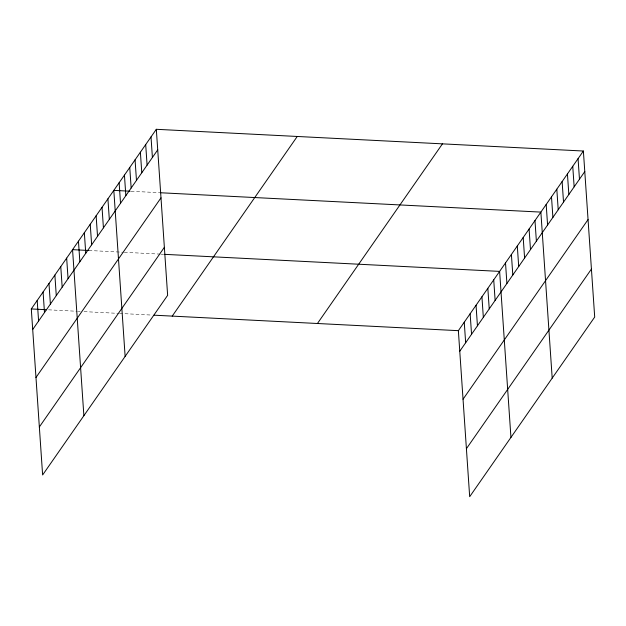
<?xml version="1.0" encoding="UTF-8"?>
<svg xmlns="http://www.w3.org/2000/svg" width="626" height="626" viewBox="0 0 626 626"><rect width="100%" height="100%" fill="white"/><g stroke="black" fill="none" stroke-linecap="round" stroke-linejoin="round"><path stroke-width="0.47" stroke-dasharray="3.13 2.35" d="M131.069 191.251L159.833 192.714M88.853 250.486L123.369 252.247M124.324 252.294L159.802 254.101M160.757 254.148L163.636 254.297M48.554 309.823L77.319 311.286M78.273 311.333L80.191 311.427M84.033 311.623L118.541 313.383M119.503 313.43L152.095 315.089"/><path stroke-width="0.94" d="M156.32 129.3L167.635 295.331L42.623 474.977L31.3 308.947L156.32 129.3L583.377 151.023L594.7 317.053L469.68 496.7L458.365 330.669L583.377 151.023M32.701 329.495L157.721 149.849M35.972 377.501L160.992 197.855M39.344 426.971L164.364 247.325M172.228 316.114L297.248 136.468M317.429 323.501L442.449 143.855M459.766 351.217L584.786 171.571M463.037 399.231L588.057 219.585M466.409 448.693L591.429 269.047M130.114 191.204L113.815 190.374L125.13 356.413M160.788 192.769L540.872 212.104L552.195 378.135M88.853 250.486L72.553 249.657L83.876 415.695M164.591 254.344L499.618 271.387L510.941 437.417M31.3 308.947L46.637 309.721M154.012 315.183L458.365 330.669M578.064 158.66L579.465 179.208M572.751 166.289L574.152 186.845M567.438 173.926L568.838 194.475M562.125 181.563L563.525 202.112M556.811 189.193L558.212 209.749M551.498 196.83L552.899 217.379M546.185 204.467L547.586 225.016M534.98 220.571L536.38 241.12M529.087 229.038L530.488 249.594M523.195 237.512L524.596 258.061M517.303 245.979L518.704 266.527M511.403 254.446L512.804 274.994M505.511 262.912L506.911 283.468M493.726 279.853L495.127 300.402M487.834 288.32L489.235 308.876M481.934 296.794L483.335 317.343M476.042 305.261L477.442 325.81M470.149 313.728L471.55 334.284M464.257 322.202L465.658 342.751M151.007 136.93L152.408 157.486M145.694 144.567L147.094 165.115M140.381 152.204L141.781 172.753M135.067 159.833L136.468 180.39M129.754 167.471L131.155 188.019M124.441 175.108L125.842 195.656M119.128 182.745L120.528 203.293M107.915 198.849L109.323 219.397M102.022 207.316L103.423 227.864M96.13 215.782L97.531 236.331M90.238 224.249L91.639 244.805M84.346 232.723L85.746 253.272M78.453 241.19L79.854 261.738M66.661 258.131L68.062 278.68M60.769 266.598L62.17 287.146M54.877 275.064L56.277 295.621M48.984 283.539L50.385 304.087M43.084 292.006L44.485 312.554M37.192 300.472L38.593 321.028"/></g></svg>
